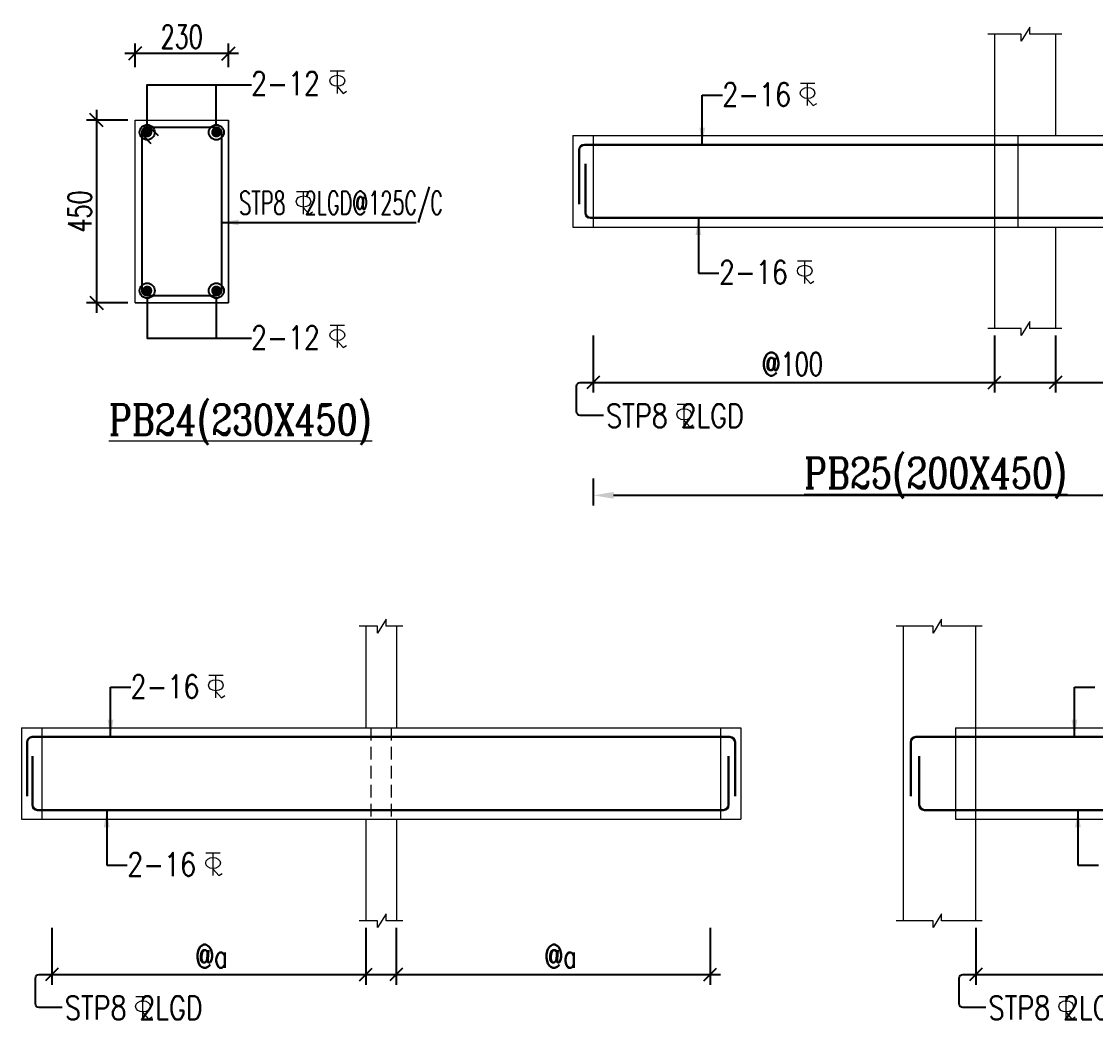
# Model space of a CAD drawing. Header units: millimetres. Extents: x 1277257 to 1543892, y 206696 to 309376.
# Drawn here: x 1505149 to 1515721, y 235588 to 245419 of the extents above; entities that cross this region are included whole.
import ezdxf

# ---------------------------------------------------------------- set-up
doc = ezdxf.new("R2010")
doc.units = ezdxf.units.MM
doc.header["$LTSCALE"] = 500
doc.header["$MEASUREMENT"] = 0
doc.header["$PDMODE"] = 34
doc.linetypes.add('HIDDEN', pattern=[0.375, 0.25, -0.125])
doc.layers.get('Defpoints').update_dxf_attribs({"lineweight": 0})
for name, color, linetype, lineweight in [('BEAM ELE', 2, 'Continuous', 15), ('DIM', 1, 'Continuous', 20), ('TAXT', 3, 'Continuous', 15), ('TEXT', 7, 'Continuous', 13), ('TEXT2', 3, 'Continuous', 15), ('TOWER AREA BEAM..', 3, 'Continuous', 20)]:
    doc.layers.add(name, color=color, linetype=linetype, lineweight=lineweight)
for name, color, linetype in [('D', 10, 'Continuous'), ('DIM-ST', 1, 'Continuous'), ('ST DIM.', 1, 'Continuous'), ('STEEL', 1, 'Continuous')]:
    doc.layers.add(name, color=color, linetype=linetype)
doc.styles.add('2MM', font='romans.shx', dxfattribs={"width": 0.7})
doc.styles.add('BHTESHT$0$HSCC2', font='romanc.shx')
doc.styles.add('haider', font='romans.shx')
doc.dimstyles.new('SHUIB MOD.', dxfattribs={"dimtxt": 230, "dimasz": 130, "dimexe": 100, "dimexo": 70, "dimgap": 50, "dimtad": 2, "dimdec": 0, "dimzin": 4, "dimdsep": 46, "dimtxsty": '2MM', "dimblk": 'OBLIQUE', "dimcen": 0.09, "dimdle": 100, "dimclrd": 1, "dimclre": 1, "dimclrt": 3, "dimadec": 0, "dimazin": 0, "dimtfac": 1, "dimtdec": 0, "dimtix": 1, "dimtmove": 2, "dimatfit": 3, "dimfxl": 100, "dimtolj": 1, "dimlwd": -1, "dimarcsym": 0})

# ---------------------------------------------------------------- blocks, each defined once
blk = doc.blocks.new('A$C76682FD6')
at = {"layer": 'TEXT', "color": 3, "ltscale": 0.2}
for p, q in [((143, 219, -1), (2, 219, -1)), ((72, 0, -1), (72, 219, -1)), ((72, 63, -1), (128, 0, -1)), ((128, 0, -1), (162, 21))]:
    blk.add_line(p, q, dxfattribs=at)
blk.add_ellipse((72, 124, -1), major_axis=(72.3, 0), ratio=0.753223, dxfattribs=at)
blk = doc.blocks.new('_Oblique')
at = {"color": 0, "linetype": 'ByBlock', "lineweight": -2}
blk.add_line((-0.5, -0.5), (0.5, 0.5), dxfattribs=at)
blk = doc.blocks.new('*D142')
at = {"layer": 'Defpoints', "color": 0, "ltscale": 100, "transparency": 16777216}
for p in [(1506267, 245103), (1506267, 244900, 0), (1507187, 244900, 0)]:
    blk.add_point(p, dxfattribs=at)
at = {"layer": 'DIM-ST', "color": 1, "lineweight": -2, "ltscale": 100, "transparency": 16777216}
for p, q in [((1506267, 244970), (1506267, 245203)), ((1507187, 244970), (1507187, 245203))]:
    blk.add_line(p, q, dxfattribs=at)
at = {"layer": 'DIM-ST', "color": 1, "ltscale": 100, "transparency": 16777216}
blk.add_line((1507287, 245103), (1506167, 245103), dxfattribs=at)
at = {"layer": 'DIM-ST', "color": 1, "ltscale": 100, "transparency": 16777216, "xscale": 130, "yscale": 130, "zscale": 130, "rotation": 180}
blk.add_blockref('_Oblique', (1506267, 245103), dxfattribs=at)
at = {"layer": 'DIM-ST', "color": 1, "ltscale": 100, "transparency": 16777216, "xscale": 130, "yscale": 130, "zscale": 130}
blk.add_blockref('_Oblique', (1507187, 245103), dxfattribs=at)
at = {"layer": 'DIM-ST', "color": 3, "ltscale": 100, "transparency": 16777216, "insert": (1506727, 245268), "char_height": 230, "attachment_point": 5, "style": '2MM'}
blk.add_mtext('\\A1;230', dxfattribs=at)
blk = doc.blocks.new('*D143')
at = {"layer": 'Defpoints', "color": 0, "ltscale": 100, "transparency": 16777216}
for p in [(1506267, 244447, 0), (1505888, 242647), (1506267, 242647, 0)]:
    blk.add_point(p, dxfattribs=at)
at = {"layer": 'DIM-ST', "color": 1, "ltscale": 100, "transparency": 16777216}
blk.add_line((1505888, 244547), (1505888, 242547), dxfattribs=at)
at = {"layer": 'DIM-ST', "color": 1, "lineweight": -2, "ltscale": 100, "transparency": 16777216}
for p, q in [((1506197, 244447), (1505788, 244447)), ((1506197, 242647), (1505788, 242647))]:
    blk.add_line(p, q, dxfattribs=at)
at = {"layer": 'DIM-ST', "color": 1, "ltscale": 100, "transparency": 16777216, "xscale": 130, "yscale": 130, "zscale": 130}
for p, rotation in [((1505888, 244447), 90), ((1505888, 242647), 270)]:
    blk.add_blockref('_Oblique', p, dxfattribs=dict(at, rotation=rotation))
at = {"layer": 'DIM-ST', "color": 3, "ltscale": 100, "transparency": 16777216, "insert": (1505723, 243547), "char_height": 230, "attachment_point": 5, "rotation": 90, "style": '2MM'}
blk.add_mtext('\\A1;450', dxfattribs=at)
blk = doc.blocks.new('*D145')
at = {"layer": 'Defpoints', "color": 0, "ltscale": 100, "transparency": 16777216}
for p in [(1515328, 242394, 6), (1518203, 242394, 6), (1518203, 241863)]:
    blk.add_point(p, dxfattribs=at)
at = {"layer": 'ST DIM.', "color": 1, "lineweight": -2, "ltscale": 100, "transparency": 16777216}
for p, q in [((1515328, 242324), (1515328, 241763)), ((1518203, 242324), (1518203, 241763))]:
    blk.add_line(p, q, dxfattribs=at)
at = {"layer": 'ST DIM.', "color": 1, "ltscale": 100, "transparency": 16777216}
blk.add_line((1515228, 241863), (1518303, 241863), dxfattribs=at)
at = {"layer": 'ST DIM.', "color": 1, "ltscale": 100, "transparency": 16777216, "xscale": 125, "yscale": 125, "zscale": 125, "rotation": 180}
blk.add_blockref('_Oblique', (1515328, 241863), dxfattribs=at)
at = {"layer": 'ST DIM.', "color": 1, "ltscale": 100, "transparency": 16777216, "xscale": 125, "yscale": 125, "zscale": 125}
blk.add_blockref('_Oblique', (1518203, 241863), dxfattribs=at)
at = {"layer": 'ST DIM.', "color": 3, "ltscale": 100, "transparency": 16777216, "insert": (1516683, 242044), "char_height": 230, "attachment_point": 5, "style": '2MM'}
blk.add_mtext('\\A1;@100', dxfattribs=at)
blk = doc.blocks.new('*D144')
at = {"layer": 'Defpoints', "color": 0, "ltscale": 100, "transparency": 16777216}
for p in [(1510777, 242394, 6), (1514728, 242394, 6), (1514728, 241863)]:
    blk.add_point(p, dxfattribs=at)
at = {"layer": 'ST DIM.', "color": 1, "lineweight": -2, "ltscale": 100, "transparency": 16777216}
for p, q in [((1510777, 242324), (1510777, 241763)), ((1514728, 242324), (1514728, 241763))]:
    blk.add_line(p, q, dxfattribs=at)
at = {"layer": 'ST DIM.', "color": 1, "ltscale": 100, "transparency": 16777216}
blk.add_line((1510677, 241863), (1514828, 241863), dxfattribs=at)
at = {"layer": 'ST DIM.', "color": 1, "ltscale": 100, "transparency": 16777216, "xscale": 125, "yscale": 125, "zscale": 125, "rotation": 180}
blk.add_blockref('_Oblique', (1510777, 241863), dxfattribs=at)
at = {"layer": 'ST DIM.', "color": 1, "ltscale": 100, "transparency": 16777216, "xscale": 125, "yscale": 125, "zscale": 125}
blk.add_blockref('_Oblique', (1514728, 241863), dxfattribs=at)
at = {"layer": 'ST DIM.', "color": 3, "ltscale": 100, "transparency": 16777216, "insert": (1512737, 242044), "char_height": 230, "attachment_point": 5, "style": '2MM'}
blk.add_mtext('\\A1;@100', dxfattribs=at)
blk = doc.blocks.new('*D148')
at = {"layer": 'Defpoints', "color": 0, "ltscale": 100, "transparency": 16777216}
for p in [(1510778, 240986, 6), (1518203, 240986, 6), (1518203, 240751)]:
    blk.add_point(p, dxfattribs=at)
at = {"layer": 'ST DIM.', "color": 1, "lineweight": -2, "ltscale": 100, "transparency": 16777216}
for p, q in [((1510778, 240916), (1510778, 240651)), ((1518203, 240916), (1518203, 240651))]:
    blk.add_line(p, q, dxfattribs=at)
at = {"layer": 'ST DIM.', "color": 1, "ltscale": 100, "transparency": 16777216}
blk.add_line((1510978, 240751), (1518003, 240751), dxfattribs=at)
for points in [[(1510978, 240784), (1510978, 240718), (1510778, 240751)], [(1518003, 240784), (1518003, 240718), (1518203, 240751)]]:
    blk.add_solid(points, dxfattribs=at)
blk = doc.blocks.new('*D158')
at = {"layer": 'Defpoints', "color": 0, "ltscale": 100, "transparency": 16777216}
for p in [(1505449, 236561, 6), (1508539, 236561, 6), (1508539, 236031)]:
    blk.add_point(p, dxfattribs=at)
at = {"layer": 'ST DIM.', "color": 1, "lineweight": -2, "ltscale": 100, "transparency": 16777216}
for p, q in [((1505449, 236491), (1505449, 235931)), ((1508539, 236491), (1508539, 235931))]:
    blk.add_line(p, q, dxfattribs=at)
at = {"layer": 'ST DIM.', "color": 1, "ltscale": 100, "transparency": 16777216}
blk.add_line((1505349, 236031), (1508639, 236031), dxfattribs=at)
at = {"layer": 'ST DIM.', "color": 1, "ltscale": 100, "transparency": 16777216, "xscale": 125, "yscale": 125, "zscale": 125, "rotation": 180}
blk.add_blockref('_Oblique', (1505449, 236031), dxfattribs=at)
at = {"layer": 'ST DIM.', "color": 1, "ltscale": 100, "transparency": 16777216, "xscale": 125, "yscale": 125, "zscale": 125}
blk.add_blockref('_Oblique', (1508539, 236031), dxfattribs=at)
at = {"layer": 'ST DIM.', "color": 3, "ltscale": 100, "transparency": 16777216, "insert": (1507019, 236211), "char_height": 230, "attachment_point": 5, "style": '2MM'}
blk.add_mtext('\\A1;@a', dxfattribs=at)
blk = doc.blocks.new('*D159')
at = {"layer": 'Defpoints', "color": 0, "ltscale": 100, "transparency": 16777216}
for p in [(1508839, 236561, 6), (1511929, 236561, 6), (1511929, 236031)]:
    blk.add_point(p, dxfattribs=at)
at = {"layer": 'ST DIM.', "color": 1, "lineweight": -2, "ltscale": 100, "transparency": 16777216}
for p, q in [((1508839, 236491), (1508839, 235931)), ((1511929, 236491), (1511929, 235931))]:
    blk.add_line(p, q, dxfattribs=at)
at = {"layer": 'ST DIM.', "color": 1, "ltscale": 100, "transparency": 16777216}
blk.add_line((1508739, 236031), (1512029, 236031), dxfattribs=at)
at = {"layer": 'ST DIM.', "color": 1, "ltscale": 100, "transparency": 16777216, "xscale": 125, "yscale": 125, "zscale": 125, "rotation": 180}
blk.add_blockref('_Oblique', (1508839, 236031), dxfattribs=at)
at = {"layer": 'ST DIM.', "color": 1, "ltscale": 100, "transparency": 16777216, "xscale": 125, "yscale": 125, "zscale": 125}
blk.add_blockref('_Oblique', (1511929, 236031), dxfattribs=at)
at = {"layer": 'ST DIM.', "color": 3, "ltscale": 100, "transparency": 16777216, "insert": (1510456, 236211), "char_height": 230, "attachment_point": 5, "style": '2MM'}
blk.add_mtext('\\A1;@a', dxfattribs=at)
blk = doc.blocks.new('*D160')
at = {"layer": 'Defpoints', "color": 0, "ltscale": 100, "transparency": 16777216}
for p in [(1514542, 236561, 1175953), (1518092, 236561, 1175953), (1518092, 236031)]:
    blk.add_point(p, dxfattribs=at)
at = {"layer": 'ST DIM.', "color": 1, "lineweight": -2, "ltscale": 100, "transparency": 16777216}
for p, q in [((1514542, 236491), (1514542, 235931)), ((1518092, 236491), (1518092, 235931))]:
    blk.add_line(p, q, dxfattribs=at)
at = {"layer": 'ST DIM.', "color": 1, "ltscale": 100, "transparency": 16777216}
blk.add_line((1514442, 236031), (1518192, 236031), dxfattribs=at)
at = {"layer": 'ST DIM.', "color": 1, "ltscale": 100, "transparency": 16777216, "xscale": 125, "yscale": 125, "zscale": 125, "rotation": 180}
blk.add_blockref('_Oblique', (1514542, 236031), dxfattribs=at)
at = {"layer": 'ST DIM.', "color": 1, "ltscale": 100, "transparency": 16777216, "xscale": 125, "yscale": 125, "zscale": 125}
blk.add_blockref('_Oblique', (1518092, 236031), dxfattribs=at)
at = {"layer": 'ST DIM.', "color": 3, "ltscale": 100, "transparency": 16777216, "insert": (1516167, 236211), "char_height": 230, "attachment_point": 5, "style": '2MM'}
blk.add_mtext('\\A1;@a', dxfattribs=at)

msp = doc.modelspace()

# ---------------------------------------------------------------- linework, layer by layer
at = {"layer": 'BEAM ELE', "color": 3}
for points in [[(1515390.3, 245293.7), (1515073.2, 245293.7), (1515073.2, 245362.3), (1514988.6, 245225.7), (1514988.6, 245293.7), (1514661.6, 245293.7)], [(1515390.3, 242393.7), (1515073.2, 242393.7), (1515073.2, 242462.3), (1514988.6, 242325.7), (1514988.6, 242393.7), (1514661.6, 242393.7)], [(1508902.2, 239461.1), (1508738.4, 239461.1), (1508738.4, 239529.8), (1508653.9, 239393.1), (1508653.9, 239461.1), (1508473.4, 239461.1)], [(1508902.2, 236561.1), (1508738.4, 236561.1), (1508738.4, 236629.8), (1508653.9, 236493.1), (1508653.9, 236561.1), (1508473.4, 236561.1)]]:
    msp.add_lwpolyline(points, dxfattribs=at)
at = {"layer": 'BEAM ELE', "color": 3, "elevation": 10.5}
for points in [[(1514604.3, 239461.1), (1514206.3, 239461.1), (1514206.3, 239529.8), (1514121.7, 239393.1), (1514121.7, 239461.1), (1513760.5, 239461.1)], [(1514604.3, 236561.1), (1514206.3, 236561.1), (1514206.3, 236629.8), (1514121.7, 236493.1), (1514121.7, 236561.1), (1513760.5, 236561.1)]]:
    msp.add_lwpolyline(points, dxfattribs=at)
at = {"layer": 'ST DIM.', "elevation": -0.1}
for points in [[(1506387.1, 244401.2), (1506387.1, 244796), (1507414.6, 244796)], [(1507067.1, 244401.2), (1507067.1, 244796), (1507414.6, 244796)], [(1506387.1, 242692.7), (1506387.1, 242297.9), (1507414.6, 242297.9)], [(1507067.1, 242692.7), (1507067.1, 242297.9), (1507414.6, 242297.9)]]:
    msp.add_lwpolyline(points, dxfattribs=at)
at = {"layer": 'ST DIM.'}
for points, elevation in [([(1510878.1, 241538), (1510649.7, 241538, -0.4142136), (1510613.9, 241573.8), (1510613.9, 241827.4, -0.4142136), (1510649.7, 241863.1), (1519468.9, 241863.1)], -6.3), ([(1505550.8, 235705.4), (1505322.4, 235705.4, -0.4142136), (1505286.6, 235741.2), (1505286.6, 235994.8, -0.4142136), (1505322.4, 236030.6), (1510788.2, 236030.6)], -2.7), ([(1514642.9, 235705.4), (1514414.5, 235705.4, -0.4142136), (1514378.7, 235741.2), (1514378.7, 235994.8, -0.4142136), (1514414.5, 236030.6), (1522560.2, 236030.6)], -1175938.9)]:
    msp.add_lwpolyline(points, format="xyb", dxfattribs=dict(at, elevation=elevation))
for centre in [(1506387.1, 244326.9, -0.1), (1507067.1, 244326.9, -0.1), (1506387.1, 242766.9, -0.1), (1507067.1, 242766.9, -0.1)]:
    msp.add_circle(centre, 74.3, dxfattribs=at)
at = {"layer": 'STEEL', "color": 4, "lineweight": 30, "ltscale": 10}
for p, q in [((1510639.7, 243620, -186.5), (1510639.7, 244153.7, -186.5)), ((1510689.7, 244203.7, -140.7), (1521822, 244203.7, -2346141.3)), ((1510700.8, 243533.7, -599978), (1510700.8, 244014.7, -599978)), ((1510750.8, 243483.7, -599942.4), (1521766, 243483.7, -2883032.6)), ((1505205.8, 237787.4, -186.5), (1505205.8, 238321.1, -186.5)), ((1505255.8, 238371.1, -140.7), (1512123, 238371.1, -2346141.3)), ((1512172.8, 237787.4, -186.5), (1512172.8, 238321.1, -186.5)), ((1513903.3, 237787.4, -176), (1513903.3, 238321.1, -176)), ((1513953.3, 238371.1, -130.2), (1522783.5, 238371.1, -2346130.8)), ((1505257.7, 237701.1, -599978), (1505257.7, 238182.2, -599978)), ((1512110.1, 237701.1, -599978), (1512110.1, 238182.2, -599978)), ((1513986.9, 237701.1, -599967.5), (1513986.9, 238182.2, -599967.5)), ((1505307.7, 237651.1, -599942.4), (1512060.1, 237651.1, -2883032.6)), ((1514036.9, 237651.1, -599931.9), (1522727.5, 237651.1, -2883022))]:
    msp.add_line(p, q, dxfattribs=at)
at = {"layer": 'STEEL', "color": 6, "ltscale": 10, "elevation": -0.1}
msp.add_lwpolyline([(1506497.2, 244290.4), (1506423.4, 244364.2, 0.4142136), (1506350.4, 244364.2), (1506350.4, 244364.2, 0.4142136), (1506350.4, 244291.3), (1506424.2, 244217.5)], format="xyb", dxfattribs=at)
msp.add_lwpolyline([(1506387.1, 244376.9), (1507067.1, 244376.9, -0.4142136), (1507117.1, 244326.9), (1507117.1, 242766.9, -0.4142136), (1507067.1, 242716.9), (1506387.1, 242716.9, -0.4142136), (1506337.1, 242766.9), (1506337.1, 244326.9, -0.4142136)], format="xyb", close=True, dxfattribs=at)
at = {"layer": 'STEEL', "color": 7, "const_width": 50, "elevation": -0.1}
for points in [[(1506362.1, 244326.9, 1), (1506412.1, 244326.9, 1)], [(1507092.1, 244326.9, -1), (1507042.1, 244326.9, -1)], [(1506362.1, 242766.9, -1), (1506412.1, 242766.9, -1)], [(1507092.1, 242766.9, 1), (1507042.1, 242766.9, 1)]]:
    msp.add_lwpolyline(points, format="xyb", close=True, dxfattribs=at)
at = {"layer": 'STEEL', "color": 4, "lineweight": 30, "ltscale": 10}
for centre, start, end in [((1510689.7, 244153.7, -186.5), 90, 180), ((1510750.8, 243533.7, -599978), 180, 270), ((1505255.8, 238321.1, -186.5), 90, 180), ((1512122.8, 238321.1, -186.5), 0, 90), ((1513953.3, 238321.1, -176), 90, 180), ((1505307.7, 237701.1, -599978), 180, 270), ((1512060.1, 237701.1, -599978), 270, 0), ((1514036.9, 237701.1, -599967.5), 180, 270)]:
    msp.add_arc(centre, 50, start, end, dxfattribs=at)
at = {"layer": 'TOWER AREA BEAM..'}
for p, q in [((1514727.7, 245293.7), (1514727.7, 244293.7)), ((1515327.7, 245293.7), (1515327.7, 244293.7)), ((1510577.7, 244293.7), (1521932.7, 244293.7)), ((1510577.7, 244293.7), (1510577.7, 243393.7)), ((1510777.7, 244293.7), (1510777.7, 243393.7)), ((1514727.7, 244293.7), (1514727.7, 243393.7)), ((1514957.7, 244293.7), (1514957.7, 243393.7)), ((1510577.7, 243393.7), (1521932.7, 243393.7)), ((1514727.7, 243393.7), (1514727.7, 242393.7)), ((1515327.7, 243393.7), (1515327.7, 242393.7)), ((1508539.5, 239461.1), (1508539.5, 238461.1)), ((1508839.5, 239461.1), (1508839.5, 238461.1)), ((1513826.6, 239461.1, 10.5), (1513826.6, 236561.1, 10.5)), ((1514541.6, 239461.1, 10.5), (1514541.6, 238461.1, 10.5)), ((1505149.5, 238461.1), (1505149.5, 237561.1)), ((1505149.5, 238461.1), (1512229.5, 238461.1)), ((1505349.5, 238461.1), (1505349.5, 237561.1)), ((1512029.5, 238461.1), (1512029.5, 237561.1)), ((1512229.5, 238461.1), (1512229.5, 237561.1)), ((1514341.6, 238461.1, 10.5), (1514541.6, 238461.1, 10.5)), ((1514341.6, 238461.1), (1514341.6, 237561.1)), ((1514541.6, 238461.1), (1514541.6, 237561.1)), ((1514541.6, 238461.1, 10.5), (1522866.6, 238461.1, 79204.6)), ((1505149.5, 237561.1), (1512229.5, 237561.1)), ((1508539.5, 237561.1), (1508539.5, 236561.1)), ((1508839.5, 237561.1), (1508839.5, 236561.1)), ((1514341.6, 237561.1, 10.5), (1514541.6, 237561.1, 10.5)), ((1514541.6, 237561.1, 10.5), (1514541.6, 236561.1, 10.5)), ((1514541.6, 237561.1, 10.5), (1522866.6, 237561.1, 79204.6))]:
    msp.add_line(p, q, dxfattribs=at)
at = {"layer": 'TOWER AREA BEAM..', "lineweight": 5}
for p, q in [((1506267.1, 244446.9, -0.1), (1507187.1, 244446.9, -0.1)), ((1507187.1, 242646.9, -0.1), (1507187.1, 244446.9, -0.1)), ((1506267.1, 242646.9, -0.1), (1507187.1, 242646.9, -0.1))]:
    msp.add_line(p, q, dxfattribs=at)
at = {"layer": 'TOWER AREA BEAM..', "color": 3, "lineweight": 5}
for p, q in [((1506267.1, 244446.9, -0.1), (1507187.1, 244446.9, -0.1)), ((1506267.1, 242646.9, -0.1), (1506267.1, 244446.9, -0.1)), ((1507187.1, 244446.9, -0.1), (1507187.1, 242646.9, -0.1)), ((1507187.1, 242646.9, -0.1), (1506267.1, 242646.9, -0.1))]:
    msp.add_line(p, q, dxfattribs=at)
at = {"layer": 'TOWER AREA BEAM..', "linetype": 'HIDDEN'}
for p, q in [((1508589.5, 238461.1), (1508589.5, 237561.1)), ((1508789.5, 238461.1), (1508789.5, 237561.1))]:
    msp.add_line(p, q, dxfattribs=at)

# ---------------------------------------------------------------- block references
at = {"layer": 'DIM', "lineweight": 0}
for p in [(1508186.5, 244710.1, 0.3), (1512814.7, 244589.2, -22512), (1507853.3, 243521.1, 0.5), (1512786.9, 242838.4, -599957.5), (1508186.5, 242205.7, 0.3), (1511600.5, 241425.3, -5.7), (1506990.7, 238756.7, -22512), (1506962.9, 237005.8, -599957.5), (1506273.2, 235592.7, -2.2), (1515360.5, 235592.7, -1175938.3)]:
    msp.add_blockref('A$C76682FD6', p, dxfattribs=at)

# ---------------------------------------------------------------- texts
at = {"layer": 'TAXT', "style": 'BHTESHT$0$HSCC2', "width": 0.8}
for s, p in [('%%UPB24(230X450)', (1506009.3, 241347.1)), ('%%UPB25(200X450)', (1512852.9, 240821.8, 1175943.1))]:
    msp.add_text(s, height=300, dxfattribs=at).set_placement(p)
at = {"layer": 'TEXT2', "color": 3, "style": 'haider'}
for s, width, p in [('2-12', 0.8, (1507409.2, 244693.8, -0.4)), ('2-16', 0.8, (1512046.7, 244584, -22512.8)), ('STP8  2LGD@125C/C', 0.6, (1507292.3, 243515.9, -0.3)), ('2-16', 0.8, (1512014.6, 242833.2, 1197983.4)), ('2-12', 0.8, (1507409.2, 242189.4, -0.4)), ('STP8 2LGD', 0.8, (1510903.9, 241420.1, -6.5)), ('2-16', 0.8, (1506222.7, 238751.5, -22512.8)), ('2-16', 0.8, (1506190.6, 237000.6, 1197983.4)), ('STP8 2LGD', 0.8, (1505576.6, 235587.6, -3)), ('STP8 2LGD', 0.8, (1514668.7, 235587.6, 7.6))]:
    msp.add_text(s, height=230, dxfattribs=dict(at, width=width)).set_placement(p)

# ---------------------------------------------------------------- dimensions: what is measured, and where the dimension line sits
at = {"layer": 'DIM-ST', "ltscale": 100}
dim = msp.add_linear_dim(base=(1506267.1, 245102.6, -0.1), p1=(1507187.1, 244900.5, -0.1), p2=(1506267.1, 244900.5, -0.1), text='230', dimstyle='SHUIB MOD.', override={"dimlfac": 0.25}, dxfattribs=at)
dim.commit()
dim.dimension.update_dxf_attribs({"geometry": '*D142', "text_midpoint": (1506727.1, 245267.6, -0.1)})
dim = msp.add_linear_dim(base=(1505888.4, 242646.9, 0), p1=(1506267.1, 244446.9, -0.1), p2=(1506267.1, 242646.9, -0.1), angle=90, dimstyle='SHUIB MOD.', override={"dimlfac": 0.25}, dxfattribs=at)
dim.commit()
dim.dimension.update_dxf_attribs({"geometry": '*D143', "text_midpoint": (1505723.4, 243546.9, 0)})
at = {"layer": 'ST DIM.', "ltscale": 100}
for base, p1, p2, text, override, picture, middle in [((1514727.7, 241863.1, -6.3), (1510776.8, 242393.7), (1514727.7, 242393.7), '@100', {"dimasz": 125}, '*D144', (1512736.8, 242043.6, -6.3)), ((1518202.7, 241863.1, -6.3), (1515327.7, 242393.7), (1518202.7, 242393.7), '@100', {"dimasz": 125}, '*D145', (1516683.1, 242043.6, -6.3)), ((1518202.7, 240750.9, -6.3), (1510777.7, 240986), (1518202.7, 240986), ' ', {"dimasz": 200, "dimsah": 1}, '*D148', (1513961.4, 240931.4, -6.3)), ((1508539.5, 236030.6, -6.3), (1505449.5, 236561.1), (1508539.5, 236561.1), '@a', {"dimasz": 125}, '*D158', (1507019.3, 236211, -6.3)), ((1511929.5, 236030.6, -6.3), (1508839.5, 236561.1), (1511929.5, 236561.1), '@a', {"dimasz": 125}, '*D159', (1510456.3, 236211, -6.3)), ((1518091.6, 236030.6, -1175942.5), (1514541.6, 236561.1, 10.5), (1518091.6, 236561.1, 10.5), '@a', {"dimasz": 125}, '*D160', (1516167.5, 236211, -1175942.5))]:
    dim = msp.add_linear_dim(base=base, p1=p1, p2=p2, text=text, dimstyle='SHUIB MOD.', override=override, dxfattribs=at)
    dim.commit()
    dim.dimension.update_dxf_attribs({"geometry": picture, "text_midpoint": middle, "dimtype": 160})

# ---------------------------------------------------------------- leaders
at = {"layer": 'D', "linetype": 'Continuous'}
for points in [[(1511850, 244203.7, -4484638.2), (1511850, 244693.7, -4484638.2), (1512050, 244693.7, -4484638.2)], [(1511812.2, 243483.7, -5062083.7), (1511812.2, 242940.9, -5062083.7), (1512014.2, 242940.9, -5062083.7)], [(1507117.1, 243438.6, -0.1), (1509034.1, 243438.6, -0.1)], [(1506026, 238371.1, -4484638.2), (1506026, 238861.1, -4484638.2), (1506226, 238861.1, -4484638.2)], [(1515513.7, 238371.1, -5660574.4), (1515513.7, 238861.1, -5660574.4), (1515713.6, 238861.1, -5660574.4)], [(1505988.2, 237651.1, -5062083.7), (1505988.2, 237108.4, -5062083.7), (1506190.2, 237108.4, -5062083.7)], [(1515548.2, 237651.1, -6238019.8), (1515548.2, 237108.4, -6238019.8), (1515750.3, 237108.4, -6238019.8)]]:
    msp.add_leader(points, dimstyle='SHUIB MOD.', override={"dimasz": 170, "dimtad": 0}, dxfattribs=at)

doc.saveas('drawing.dxf')
